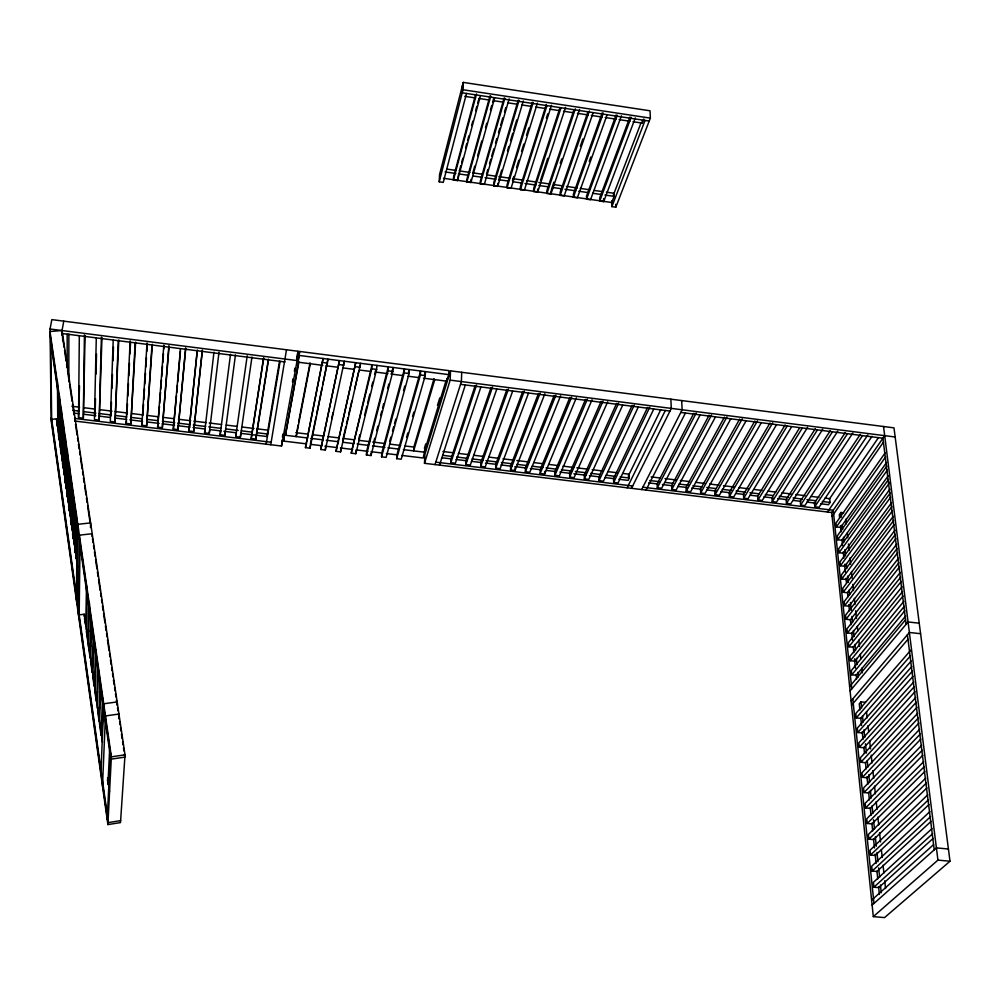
<?xml version="1.0" encoding="UTF-8"?>
<svg xmlns="http://www.w3.org/2000/svg" width="1000" height="1000" viewBox="0 0 1000 1000"><rect width="100%" height="100%" fill="white"/><g stroke="black" fill="none" stroke-linecap="round" stroke-linejoin="round"><path stroke-width="1.5" d="M67.4 496.413L67.412 450.175M67.987 502.088L68.012 457.5M68.812 381.812L68.875 334.038M569.825 397.562L540.2 469.7L540.188 473.512L544.625 474.05L544.625 471.5M69.362 510.225L69.45 464.988M69.963 515.95L70.062 470.825M559.888 107.987L533.688 188.475L533.663 191.55L537.65 192.125L537.663 189.05M71.35 524.175L71.5 483.938M71.95 529.938L72.138 485.163M73.35 538.263L73.575 499.888M73.95 544.038L74.225 498.75M75.375 552.438L75.675 513.625M560.625 395.788L529.837 472.262L525.388 471.725L525.413 467.9L554.15 395.562M75.975 558.275L76.338 513.362M76.425 600.325L77.125 522.388M85.087 335.613L83.325 418.175L78.55 417.587L79.325 335.887M77.038 604.738L77.812 524.312L90.588 522.9L90.5 527.537M79.5 385.913L78.55 417.587M78.487 615.05L79.375 535.163L92.2 533.737L92.125 536.8M538.438 393.562L510.6 466.1L510.55 469.925L515.013 470.462L515.037 467.912M551.5 105.262L524.362 190.212L520.375 189.638L520.4 186.562L546.35 104.4M79.112 619.487L80.025 542.525M83.325 418.175L84.438 335M537.425 103.125L511.037 188.3L507.038 187.725L507.088 184.638L532.312 102.275M84.25 616.55L84.288 614.225L79.162 614.862L107.387 815.612M528.488 393.212L500.15 468.663L495.688 468.125L495.75 464.3L522.688 391.55M85.763 625.425L86.512 585.262M86.4 629.913L87.175 589.875M518.225 100.15L493.75 182.712L493.688 185.8L497.7 186.375L497.75 183.3M87.863 641.963L88.688 602.938M89.462 602.913L88.513 646.5L91.088 646.162M96.287 338.05L94.45 419.513L99.2 420.1L101.975 337.762M95.1 415.637L95.487 398.7M96.05 374.062L96.512 354.05M90.013 657.113L90.962 616.95M91.575 624.725L90.662 661.675L93.25 661.338M512.65 391.188L485.25 466.863L480.775 466.312L480.863 462.488L506.9 389.538M92.188 672.4L93.263 631.8M509.162 98.85L484.325 184.45L480.3 183.875L480.387 180.787L504.125 98.012M99.2 420.1L101.412 337.163M93.9 638.112L92.85 677.013L95.45 676.663M94.425 686.287L95.5 649.237M496.775 389.162L470.312 465.05L465.825 464.513L465.938 460.675L491.075 387.512M96.237 652.487L95.05 692.487L97.65 692.125M489.988 95.875L466.987 178.863L466.887 181.938L470.913 182.525L471.012 179.438M96.65 701.85L97.788 665.975M98.488 670.812L97.263 708.112L99.887 707.75M461.7 372.3L461.4 381.575L435.012 464.575M466.5 93.462L443.263 182.387L439.225 181.8L463.013 89.763L463.263 82.4L650.025 110.787L650.35 118.125L615.812 207.175L611.875 206.612L611.725 200.875M480.85 387.137L455.35 463.237L450.85 462.688L450.988 458.862L475.2 385.487M98.825 719.137L100.175 680.612M113.212 340.238L110.3 421.438L115.05 422.013L118.812 339.913M100.825 687.038L99.5 723.875L102.137 723.512M110.975 416.025L111.475 402.212M111.988 388.387L112.487 374.575M112.987 360.763L113.488 346.95M423.5 378.188L446.737 381.163L448.738 374.613L448.888 370.65L299.637 351.463L298.025 362.175L322.812 365.337M831.712 512.513L424.5 463.312L450.163 380.138L450.487 370.85L893.988 427.863L950 861.237L884.538 917.6L873.312 916.612L831.712 512.513L884.688 435.662M475.412 95.225L453.562 176.925L453.438 180L457.475 180.588L458.8 173.05M462.475 85.463L462.225 92.812L649.2 121.075M446.737 381.163L446.838 378.525M101.088 735.013L102.513 697.663M101.825 738.25L103.287 701.05M100.887 774.625L103.7 703.787L117.163 701.925L117 705M115.05 422.013L118.275 340.887M102.487 786.075L105.45 715.925L118.963 714.038L118.7 718.713M424.5 463.312L424.888 454.375L450.487 370.85M401.737 455.412L423.225 458.013L425.15 448.425M439.225 181.8L439.538 174.613L463.263 82.4M396.688 458.663L420.4 374.988L420.588 371.012L396.9 454.825L396.688 458.663L401.213 459.212L425.238 375.613L425.425 371.625L424.562 374.625M107.987 783.575L109.625 749.938M135.612 342.15L130.85 423.925L126.112 423.35L130.162 340.838M126.95 414.8L127.487 403.888M127.875 396.087L128.488 383.612M128.875 375.812L129.488 363.338M129.95 353.975L130.5 343.062M107.188 819.55L110.475 752.663M62.062 335.225L62.038 330.538L125.013 754.837L120.5 822.6L107.9 824.575L111.363 756.838L50 331.5L62.038 330.538L63.788 321.15M381.575 456.838L404.225 372.925L404.438 368.938L381.8 453L381.575 456.838L386.112 457.375L409.075 373.55L409.288 369.562L408.462 372.562M130.85 423.925L135.15 343.038M366.425 455L388.013 370.85L388.25 366.863L366.675 451.163L366.425 455L370.975 455.55L392.875 371.475L393.1 367.488L391.538 373.5M152.363 344.288L146.613 425.838L141.888 425.262L147.025 342.987M142.85 415.175L143.537 404.288M143.825 399.625L144.512 388.738M144.8 384.075L145.488 373.188M145.875 366.962L146.463 357.638M146.85 351.413L147.338 343.638M370.975 455.55L371.138 452.987M351.238 453.162L371.75 368.775L372.013 364.775L351.238 453.162L355.788 453.713L376.637 369.4L376.887 365.4M146.613 425.838L151.962 345.188M355.788 453.713L356.062 449.875M336.012 451.325L355.737 362.688L336.012 451.325L340.575 451.875L360.625 363.325M169.075 346.413L162.338 427.738L157.625 427.175L163.825 345.138M159.475 406.25L157.625 427.175M159.7 403.137L160.525 392.287M160.763 389.188L161.475 379.888M161.713 376.788L162.525 365.938M162.763 362.825L163.475 353.525M163.825 348.875L164.062 345.775M320.75 449.475L339.425 360.6L320.75 449.475L325.325 450.025L344.325 361.225L343.65 364.263M340.575 451.875L340.863 448.025M162.338 427.738L168.863 345.775M325.325 450.025L325.637 446.188M305.45 447.625L323.062 358.5L305.45 447.625L310.038 448.175L327.975 359.137L322.625 385M310.038 448.175L310.262 445.613M185.738 348.537L178.012 429.637L173.312 429.075L180.463 348.825M176.462 395.825L173.312 429.075M176.737 392.738L177.438 385.012M177.712 381.912L180.463 351M178.012 429.637L185.613 347.912M74.75 421.05L281.537 446.037L297.113 360.575L297.987 351.25L51.837 319.613L50.05 329L51.188 420.6L107.9 824.575M298.025 362.175L299.637 351.463M283.562 441.087L285.012 431.325L283.562 441.087L306.588 443.875M281.537 446.037L282.113 440.05M286.488 349.775L270.75 444.738M202.35 350.662L193.663 431.538L188.975 430.975L197.162 350.95M197.375 350.025L188.975 430.975M236.15 432.775L235.712 436.625L240.375 437.2L240.8 433.338L267.075 436.525L267.337 433.963M267.075 436.525L267.9 430.15L257.1 428.837M193.663 431.538L202.325 350.05M263.475 358.462L251.213 438.512L255.863 439.075L256.275 435.213M209.75 429.562L209.275 433.425L204.587 432.863L213.962 352.15M220.637 430.887L220.175 434.75L224.838 435.312L225.3 431.45M209.275 433.425L218.988 352.175M204.587 432.863L205.075 429M220.175 434.75L230.512 354.263M224.838 435.312L235.463 354.888M235.712 436.625L247.213 355.775M240.375 437.2L251.962 357M141.888 425.262L142.463 421.388M126.112 423.35L126.512 420.775M251.213 438.512L263.762 357.887M256.512 433.688L268.4 359.1M255.863 439.075L268.475 360.05M267.825 430.575L279.5 361.262M266.125 444.175L280.125 361.337M282.4 437.062L282.962 433.988M292.425 381.9L292.975 378.837M294.375 371.175L294.925 368.113M296.6 358.913L297.987 351.25M298.663 361.35L285.413 435.275L298.85 362.275M298.025 425.138L296.2 436.587L310.287 363.738M298.612 422.1L310.05 362.8M310.375 444.338L316.025 416.95M316.663 413.9L322 388.038M331.637 418.875L332.975 412.812M342.625 440.462L345.8 426.85M346.512 423.825L347.925 417.775M348.625 414.75L351.8 401.138M354.625 389.038L358.862 370.887M359.562 367.863L360.275 364.837M358.663 439.312L359.775 434.787M364.613 415.175L366.85 406.125M367.587 403.113L369.825 394.062M371.675 386.525L372.8 382M374.65 374.45L375.775 369.925M373.562 442.688L374.738 438.175M376.688 430.65L377.863 426.138M380.6 415.613L381.775 411.1M382.55 408.088L383.725 403.587M387.638 388.537L388.8 384.025M453.438 180L476.512 93.925M459.6 170.075L460.8 165.625M461.6 162.662L462.812 158.2M465.613 147.812L466.825 143.363M467.625 140.4L468.825 135.938M471.637 125.55L472.837 121.1M475.65 110.712L476.85 106.25M477.65 103.287L478.862 98.837M457.475 180.588L480.375 96.05M389.613 441.55L390.838 437.05M392.488 431.05L393.713 426.55M394.525 423.55L395.763 419.05M403.55 390.55L404.775 386.05M466.887 181.938L490.725 96.075M472.663 173.512L474.738 166.112M477.638 155.75L481.788 140.938M485.525 127.613L486.763 123.175M490.5 109.85L491.737 105.4M492.562 102.45L493.812 98M470.913 182.525L494.575 98.188M406.562 437.425L407.85 432.938M412.562 416.488L413.85 412M480.3 183.875L504.913 98.212M486.538 173.988L487.825 169.55M489.525 163.65L490.812 159.213M491.675 156.263L493.812 148.875M495.525 142.963L496.8 138.537M498.512 132.625L499.8 128.2M500.65 125.237L502.8 117.863M504.513 111.95L505.788 107.525M434.038 378.638L413.85 447.05L413.663 450.887L434.75 379.625M493.688 185.8L519.075 100.35M498.638 180.35L501.725 170.037M507.463 150.887L508.787 146.463M510.55 140.575L512.75 133.2M513.638 130.25L516.725 119.938M497.7 186.375L523.312 101M424.4 448.338L425.75 443.888M437.5 405.3L439.762 397.875M424.225 452.175L445.938 381.05M507.038 187.725L533.188 102.487M512.45 180.812L513.812 176.4M516.538 167.587L518.812 160.238M521.538 151.412L523.8 144.062M526.525 135.25L528.8 127.9M520.375 189.638L546.812 106.088M546.35 118.238L547.75 113.837M439.513 465.125L465.325 384.963M533.663 191.55L560.862 108.212M540.538 180.275L547.75 158.338M537.65 192.125L565.55 107.375M450.85 462.688L476.55 385.062M573.85 110.1L546.938 190.387L546.938 193.463L550.913 194.037L579.562 109.5M546.938 193.463L575.363 108.863M551.4 189.5L553.862 182.213M560.275 163.238L561.763 158.863M465.825 464.513L492.5 387.1M587.788 112.2L560.163 192.3L560.175 195.375L564.15 195.938L593.038 113.062M560.175 195.375L589.35 110.975M580.325 146.3L582.85 139.025M602.212 112.85L573.362 194.2L573.387 197.275L577.35 197.85L606.975 115.175M573.387 197.275L603.312 113.088M589.25 161.388L590.8 157.025M480.775 466.312L508.413 389.125M616.087 114.95L586.525 196.1L586.575 199.175L590.525 199.737L621.413 115.825M586.575 199.175L617.238 115.2M495.688 468.125L524.275 391.15M629.95 117.05L599.663 197.987L599.738 201.062L603.675 201.637L635.3 117.925M599.738 201.062L631.138 117.3M613.337 195.125L640.888 123.188M606.362 192.188L614.038 193.3L614.125 196.363L611.763 202.512L443.438 178.275M632.987 121.713L642.25 123.112L643.825 118.987M611.875 206.612L645.05 120.45M510.55 469.925L540.1 393.175M515.013 470.462L544.85 393.775M525.388 471.725L555.887 395.188M540.188 473.512L571.638 397.2M544.625 474.05L576.35 397.8M585.487 399.475L554.938 471.488L554.95 475.3L559.375 475.838L592.05 399.8M554.95 475.3L587.337 399.2M601.075 401.475L569.65 473.275L569.688 477.088L574.1 477.625L607.7 401.8M569.688 477.088L603 401.2M616.625 403.45L584.325 475.05L584.375 478.862L588.775 479.4L622.675 405.2M584.375 478.862L618.625 403.2M632.137 405.438L598.962 476.838L599.038 480.637L603.425 481.175L638.225 407.175M599.038 480.637L634.212 405.188M647.6 407.413L613.562 478.6L613.663 482.413L618.038 482.95L653.737 409.162M613.663 482.413L649.762 407.175M628.225 476.15L660.837 409.588M623.025 473.462L629.175 474.212L629.288 478.025L628.138 480.375L618.825 479.25M627.125 487.788L665.325 410.475M631.5 488.325L671.3 408.4L670.863 399.188M641.663 489.55L682.15 409.775L681.675 400.575M646.012 490.075L685.438 413.038M693.787 413.3L657.163 483.9L657.325 487.7L661.675 488.225L700.05 415.062M657.325 487.7L696.162 413.1M709.137 415.188L671.637 485.662L671.812 489.462L676.15 489.988L715.425 417M671.812 489.462L711.55 415.062M724.412 417.137L686.062 487.413L686.263 491.213L690.588 491.737L730.75 418.95M686.263 491.213L726.9 417.025M739.663 419.075L700.462 489.162L700.675 492.95L704.987 493.475L746.038 420.9M700.675 492.95L742.212 418.975M754.862 421.025L714.825 490.9L715.062 494.7L719.362 495.225L761.275 422.85M715.062 494.7L757.475 420.925M770.025 422.95L729.15 492.638L729.4 496.438L733.7 496.95L776.488 424.787M729.4 496.438L772.712 422.863M785.15 424.888L743.45 494.375L743.725 498.175L748.012 498.688L791.65 426.725M743.725 498.175L787.1 426.138M799.475 428.05L757.712 496.112L758 499.9L762.275 500.412L807.6 427.325M758 499.9L802.25 428.075M815.325 428.663L771.938 497.837L772.25 501.625L776.513 502.137L822.712 429.25M772.25 501.625L817.362 429.975M830.337 430.575L786.137 499.562L786.462 503.35L790.713 503.862L837.775 431.175M786.462 503.35L832.425 431.9M845.312 432.488L800.288 501.287L800.638 505.062L804.887 505.575L852.812 433.088M800.638 505.062L847.45 433.812M860.263 434.4L814.425 503L814.788 506.775L819.025 507.287L867.8 435.012M814.788 506.775L862.45 435.725M829.212 499.338L872.075 436.25M825.062 498.113L829.675 498.675L830.062 502.438L828.512 504.712L820.825 503.775M827.487 512L878.438 437.65M832.1 516.3L883.413 442.163M843.688 512.825L840.863 512.475L839.3 514.738L839.625 517.837M885.175 452.85L835.987 523.112L836.388 526.938L840.638 527.438L886.575 462.475M836.388 526.938L885.662 456.812M886.825 466.112L837.325 535.9L837.725 539.763L841.988 540.262L888.225 475.75M837.725 539.763L887.325 470.125M888.5 479.513L838.662 548.812L839.062 552.7L843.363 553.212L889.9 489.15M839.062 552.7L889.912 482.3M890.188 493.05L840.025 561.838L840.425 565.763L844.737 566.275L891.6 502.688M840.425 565.763L890.7 497.137M891.9 506.712L841.388 574.987L841.8 578.95L846.125 579.45L893.3 516.35M841.8 578.95L892.412 510.838M893.625 520.525L842.775 588.263L843.188 592.263L847.537 592.762L895.025 530.15M843.188 592.263L894.137 524.688M895.362 534.462L844.163 601.65L844.587 605.7L848.95 606.188L896.775 544.087M844.587 605.7L895.888 538.663M897.1 548.562L845.575 615.175L846 619.25L850.387 619.75L898.45 558.275M846 619.25L897.638 552.812M898.875 562.788L846.988 628.825L847.425 632.95L851.825 633.438L900.225 572.5M847.425 632.95L899.412 567.075M900.675 577.15L848.425 642.6L848.863 646.762L853.288 647.25L902.025 586.862M848.863 646.762L901.213 581.487M902.487 591.663L849.875 656.513L850.312 660.713L854.762 661.2L903.838 601.375M850.312 660.713L903.037 596.05M904.312 606.325L851.338 670.562L851.775 674.8L856.25 675.275L905.662 616.025M851.775 674.8L904.862 610.75M849.625 686.6L905.562 619.775M850.075 690.875L908.062 621.95L919.237 623.2M851.1 700.888L909.388 632.463L920.588 633.713M851.55 705.212L907.987 639.275M865.5 702.337L860.987 701.862L859.262 703.85L859.925 710.05M910.925 650.062L855.812 713.512L856.263 717.875L860.8 718.35L911.188 661.012M856.263 717.875L910.475 655.812M911.812 666.525L857.325 728.112L857.788 732.513L862.337 732.987L913.088 676.287M857.788 732.513L912.387 671.137M913.737 681.963L858.863 742.85L859.325 747.3L863.9 747.763L915.013 691.725M859.325 747.3L914.325 686.625M915.688 697.562L860.413 757.738L860.875 762.237L865.475 762.7L916.963 707.312M860.875 762.237L916.275 702.275M917.65 713.325L861.975 772.775L862.45 777.312L867.075 777.775L918.938 723.075M862.45 777.312L918.25 718.088M919.625 729.287L863.562 787.962L864.038 792.55L868.675 793L920.825 739.1M864.038 792.55L920.225 734.1M921.637 745.4L865.15 803.3L865.638 807.925L870.3 808.375L922.837 755.2M865.638 807.925L922.237 750.263M923.662 761.675L866.762 818.787L867.25 823.462L871.938 823.913L924.875 771.462M867.25 823.462L924.287 766.6M925.725 778.138L868.4 834.438L868.888 839.163L873.6 839.6L926.925 787.913M868.888 839.163L926.338 783.1M927.8 794.775L870.037 850.238L870.537 855.013L875.275 855.45L929 804.538M870.537 855.013L928.425 799.8M929.9 811.587L871.7 866.213L872.212 871.038L876.963 871.475L931.1 821.338M872.212 871.038L930.537 816.675M932 828.612L873.388 882.35L873.888 887.212L878.675 887.65L933.112 838.425M873.888 887.212L932.638 833.75M871.625 900.175L933.6 844.613M872.125 905.088L936.413 847.887L948.425 849.013M873.312 916.612L937.938 860.113L950 861.237M120.625 820.65L108 822.625L78.513 612.725M111.363 756.838L125.013 754.837M86.375 631.45L88.938 631.125M62.713 447.638L60.287 447.875L60.012 402.863M58.4 434.625L60.812 434.387M77.6 567.212L56.513 418.875L51.675 419.325L76.463 595.638M74.763 418.462L271.188 442.238M435.788 462.15L632.663 485.988M642.85 487.212L833.263 510.262L851.762 688.863M295.8 432.65L308.113 434.15M312.738 434.712L323.512 436.025M328.137 436.587L338.913 437.912M343.537 438.475L354.312 439.787M358.938 440.35L369.712 441.662M372.788 442.038L385.112 443.55M389.738 444.113L400.513 445.425M405.138 445.988L414.375 447.113M71.875 406.25L79.588 407.188M84.225 407.75L95.025 409.075M99.65 409.637L112 411.138M115.087 411.525L127.438 413.025M132.075 413.587L142.875 414.913M147.5 415.475L158.312 416.788M162.938 417.35L173.75 418.675M178.375 419.237L190.725 420.737M193.812 421.125L206.163 422.625M209.25 423L221.588 424.513M226.225 425.075L237.025 426.388M241.663 426.95L254.013 428.462M442.962 451.512L453.725 452.825M458.35 453.387L469.125 454.7M473.738 455.262L482.975 456.388M489.125 457.137L498.363 458.263M502.975 458.825L513.75 460.138M516.825 460.513L529.138 462.013M533.763 462.575L542.987 463.713M549.15 464.462L558.387 465.588M563 466.15L573.775 467.463M576.85 467.837L587.625 469.15M592.238 469.712L603.013 471.025M607.625 471.587L616.862 472.713M651.15 476.9L660.387 478.025M665 478.587L675.775 479.9M680.387 480.462L689.625 481.587M695.788 482.337L705.013 483.462M709.638 484.025L718.863 485.163M723.487 485.725L734.262 487.038M738.875 487.6L748.112 488.725M754.262 489.475L761.963 490.412M768.112 491.163L775.812 492.1M781.963 492.85L791.2 493.975M795.812 494.538L805.05 495.662M811.2 496.425L818.9 497.362M284.65 435.175L307.775 438M310.863 438.375L323.2 439.875M326.287 440.25L338.625 441.75M343.25 442.312L354.038 443.625M357.125 444L367.925 445.312M372.55 445.875L384.888 447.388M387.975 447.762L398.762 449.075M403.387 449.637L424.988 452.262M72.737 410.312L78.913 411.062M83.55 411.625L95.925 413.137M99.012 413.512L111.375 415.012M116.013 415.575L126.838 416.9M131.475 417.463L142.3 418.775M146.938 419.338L157.75 420.65M162.387 421.225L174.762 422.725M177.85 423.1L190.212 424.6M193.3 424.975L205.675 426.488M208.762 426.863L221.125 428.363M225.763 428.925L238.137 430.438M241.225 430.812L252.05 432.125M256.688 432.688L267.5 434.012M442.812 455.337L452.062 456.463M456.688 457.025L467.475 458.338M472.1 458.9L482.887 460.213M485.962 460.588L496.75 461.9M501.375 462.463L512.163 463.775M516.788 464.338L526.038 465.462M532.2 466.213L542.987 467.525M546.075 467.9L556.862 469.212M561.487 469.775L572.275 471.087M575.35 471.463L586.138 472.775M590.763 473.338L600.013 474.462M606.175 475.213L615.425 476.337M620.05 476.9L629.288 478.025M649.762 480.513L659 481.637M665.163 482.388L672.875 483.325M679.038 484.075L688.288 485.2M692.913 485.763L702.15 486.887M706.775 487.45L716.025 488.575M722.188 489.325L731.438 490.45M736.062 491.012L745.3 492.137M749.925 492.7L759.175 493.825M765.337 494.575L773.037 495.513M779.2 496.262L788.45 497.388M793.075 497.938L802.325 499.062M806.95 499.625L816.188 500.75M822.35 501.5L830.062 502.438M74.262 413.113L78.888 413.675M83.525 414.237L95.862 415.737M98.95 416.1L109.738 417.413M115.913 418.162L126.713 419.475M129.8 419.85L142.137 421.35M146.762 421.912L159.1 423.413M162.188 423.787L174.525 425.288M177.613 425.662L189.95 427.163M193.038 427.537L205.375 429.038M210 429.6L220.8 430.9M223.888 431.275L236.225 432.775M442.038 457.775L451.35 458.9M456 459.475L466.85 460.788M471.5 461.35L480.812 462.488M485.462 463.05L496.312 464.363M500.975 464.925L511.825 466.25M514.925 466.625L525.788 467.95M530.438 468.512L539.738 469.637M545.938 470.387L555.25 471.525M559.9 472.088L570.75 473.413M573.862 473.787L586.263 475.288M589.362 475.662L600.225 476.987M604.875 477.55L614.175 478.675M648.562 482.85L657.788 483.975M662.4 484.538L673.162 485.85M677.788 486.4L687.013 487.525M691.625 488.088L700.85 489.212M707.013 489.95L716.237 491.075M720.85 491.637L730.075 492.75M736.225 493.5L743.925 494.438M750.075 495.188L757.763 496.112M763.913 496.863L773.15 497.987M777.763 498.55L786.988 499.663M793.138 500.412L800.825 501.35M806.988 502.1L816.213 503.212M311.188 444.425L321.938 445.737M325 446.1L335.75 447.413M340.35 447.962L352.625 449.45M357.225 450.012L367.975 451.312M371.037 451.688L381.788 452.987M386.388 453.55L397.137 454.85M322.725 362.5L327.638 363.125M339.113 364.6L344.012 365.225M355.45 366.688L360.35 367.312M371.75 368.775L376.637 369.4M388.013 370.85L392.875 371.475M404.225 372.925L409.075 373.55M420.4 374.988L425.238 375.613M50.05 329L297.113 360.575M450.163 380.138L895.163 437M325.913 365.737L338.3 367.312M342.95 367.912L353.8 369.288M359.988 370.087L370.838 371.463M375.487 372.062L387.875 373.638M390.975 374.038L403.363 375.625M408.013 376.213L418.862 377.6M285.075 361.962L62.05 333.512L64.1 347.35M460.525 384.35L669.975 411.062M680.8 412.438L882.925 438.225L906.125 624.25M299.262 355.45L448.738 374.613M446.75 169.075L455.962 170.413M459.025 170.85L469.775 172.413M472.837 172.85L482.05 174.188M486.65 174.85L495.863 176.188M498.938 176.625L509.675 178.188M512.75 178.625L523.488 180.188M526.562 180.625L535.763 181.962M538.837 182.413L549.575 183.962M554.188 184.625L563.387 185.963M566.462 186.412L577.212 187.963M580.275 188.412L589.487 189.737M594.087 190.413L601.763 191.513M445.087 171.938L455.85 173.487M458.925 173.938L468.137 175.263M472.75 175.938L481.975 177.262M485.037 177.712L495.8 179.262M498.875 179.713L508.1 181.038M512.7 181.7L521.925 183.038M525 183.487L535.75 185.037M538.825 185.487L548.05 186.812M552.663 187.475L561.875 188.812M564.95 189.262L575.712 190.812M578.787 191.25L588 192.587M592.612 193.25L601.838 194.587M604.913 195.037L614.125 196.363M463.013 89.763L650.35 118.125M464.8 96.337L475.6 97.963M478.688 98.438L489.487 100.062M494.113 100.763L503.375 102.163M508 102.85L517.263 104.25M521.888 104.95L531.15 106.35M535.775 107.05L545.037 108.438M549.663 109.138L558.925 110.538M563.55 111.237L572.812 112.638M577.438 113.325L588.237 114.963M591.325 115.425L602.125 117.05M605.212 117.525L616.013 119.15M619.1 119.612L629.9 121.25M64.562 350.425L66.15 361.175M66.612 364.25L67.062 367.325M67.525 370.4L69.112 381.15M69.575 384.225L72.075 401.138M72.537 404.212L74.125 414.963M74.588 418.038L75.037 421.112M75.5 424.188L77.088 434.938M77.55 438.013L78 441.087M78.463 444.162L79.138 448.775M79.6 451.85L80.05 454.913M80.512 457.987L82.1 468.75M82.562 471.825L83.012 474.9M83.475 477.962L84.15 482.575M84.612 485.65L85.975 494.875M86.438 497.95L87.112 502.55M87.575 505.625L90.075 522.537M92.487 538.75L93.05 542.587M93.513 545.675L93.975 548.763M94.425 551.85L95.113 556.487M95.575 559.575L96.95 568.825M97.4 571.912L98.088 576.55M98.55 579.637L100.15 590.438M100.612 593.525L101.062 596.613M101.525 599.7L101.975 602.788M102.438 605.875L103.125 610.5M103.588 613.587L104.95 622.85M105.412 625.938L106.1 630.562M106.562 633.65L107.013 636.737M107.475 639.825L109.075 650.638M109.537 653.725L109.987 656.8M110.45 659.887L111.137 664.525M111.587 667.613L112.05 670.7M112.513 673.787L112.963 676.875M113.425 679.963L114.113 684.587M114.562 687.675L115.025 690.763M115.487 693.85L115.938 696.938M116.4 700.025L117.088 704.65M117.537 707.738L118 710.825M118.462 713.913L119.15 718.538M119.6 721.625L120.062 724.712M120.512 727.8L120.975 730.888M121.438 733.975L122.125 738.612M122.575 741.7L123.038 744.775M123.488 747.862L123.95 750.95M124.412 754.038L124.862 757.125L111.237 759.125L79.35 537.85M50.038 334.487L77.787 527.013M50.663 341.525L77.1 525.087M79.987 545.188L110.363 756.075M84.288 614.225L102.5 742.262M107.55 777.75L109.525 791.625M57.188 426.112L56.513 418.875M58.5 435.363L59.162 439.988M60.475 449.25L61.137 453.875M62.45 463.137L63.113 467.762M64.65 478.562L65.3 483.2M66.612 492.45L67.275 497.088M68.587 506.337L69.25 510.962M70.562 520.225L71.225 524.85M72.537 534.113L73.2 538.737M74.725 549.538L75.175 552.625M84.475 618.088L85.35 624.25M86.438 631.95L90.162 658.125M90.6 661.2L92.125 671.988M92.788 676.6L94.1 685.85M94.975 692L96.287 701.237M97.6 710.487L99.162 721.5M99.575 724.338L101.1 735.125M107.45 779.788L108.112 784.4M51.15 418.013L77.062 602.4M883.55 426.525L937.938 860.113M907.425 634.75L934.237 849.812M845.775 519.2L846.275 523.85M847.275 533.162L847.775 537.825M848.45 544.025L849.112 550.237M849.95 557.987L850.625 564.2M851.45 571.95L852.125 578.162M852.788 584.375L853.462 590.575M854.3 598.337L854.963 604.538M855.638 610.75L856.475 618.5M857.312 626.263L857.812 630.925M858.812 640.225L859.475 646.438M860.312 654.188L860.812 658.85M861.825 668.162L862.325 672.812M866.513 711.637L867.175 717.85M868.012 725.612L868.675 731.812M869.688 741.125L870.525 748.875M871.188 755.088L872.025 762.85M872.862 770.6L873.7 778.363M874.525 786.112L875.362 793.875M876.2 801.637L877.038 809.388M877.875 817.15L878.713 824.9M879.55 832.663L880.55 841.975M881.388 849.725L882.225 857.487M883.062 865.25L883.888 873M884.725 880.763L885.562 888.525M840.863 512.475L841.363 517.137M842.188 524.9L842.675 529.55M843.5 537.312L844 541.962M844.825 549.725L845.487 555.938M846.312 563.7L846.8 568.35M847.625 576.112L848.288 582.312M849.112 590.075L849.6 594.738M850.425 602.5L851.25 610.25M851.912 616.462L852.575 622.675M853.4 630.425L854.062 636.638M854.887 644.4L855.537 650.6M856.363 658.363L857.025 664.575M857.85 672.337L858.35 676.988M860.987 701.862L861.65 708.062M862.475 715.825L863.125 722.038M863.95 729.788L864.775 737.55M865.438 743.763L866.425 753.075M867.25 760.837L867.913 767.038M868.737 774.8L869.562 782.562M870.387 790.312L871.213 798.075M872.038 805.837L872.862 813.6M873.512 819.8L874.513 829.112M875.337 836.875L876.325 846.188M876.975 852.4L877.975 861.7M878.625 867.913L879.625 877.225M880.45 884.987L881.263 892.75M840.438 525.588L841.1 531.788M841.912 539.525L842.562 545.725M843.225 551.925L843.875 558.125M844.525 564.325L845.35 572.075M846 578.275L846.5 582.925M847.475 592.225L847.962 596.875M848.787 604.625L849.438 610.825M850.425 620.125L850.913 624.775M851.737 632.525L852.55 640.275M853.2 646.475L853.863 652.675M854.513 658.875L855.5 668.175M856.15 674.362L856.637 679.013M860.738 717.8L861.55 725.55M862.212 731.737L863.025 739.488M863.85 747.237L864.5 753.438M865.487 762.725L866.137 768.925M866.95 776.675L867.775 784.425M868.587 792.163L869.412 799.912M870.225 807.663L871.05 815.413M871.862 823.15L872.675 830.9M873.5 838.65L874.475 847.95M875.138 854.137L876.112 863.438M876.938 871.188L877.75 878.938M878.575 886.675L879.388 894.425M852.8 698.9L873.988 903.425M642.163 121.025L642.25 123.112M615.725 204.312L615.812 207.175M603.6 198.562L603.675 201.637M50.625 338.562L51.737 424.525M58.05 387.75L58.388 433.062M57.45 381.5L57.825 429.125M59.413 395.675L59.713 442.337M62.65 337.587L62.663 340.712M61.988 416.538L62.188 461.25M61.375 409.338L61.6 455.688M550.9 190.963L550.913 194.037M63.987 431.05L64.1 474.75M63.375 423.125L63.525 469.15M65.987 444.975L66.037 488.363M65.375 437.688L65.45 482.713M67.175 334.175L67.175 367.938"/></g></svg>
